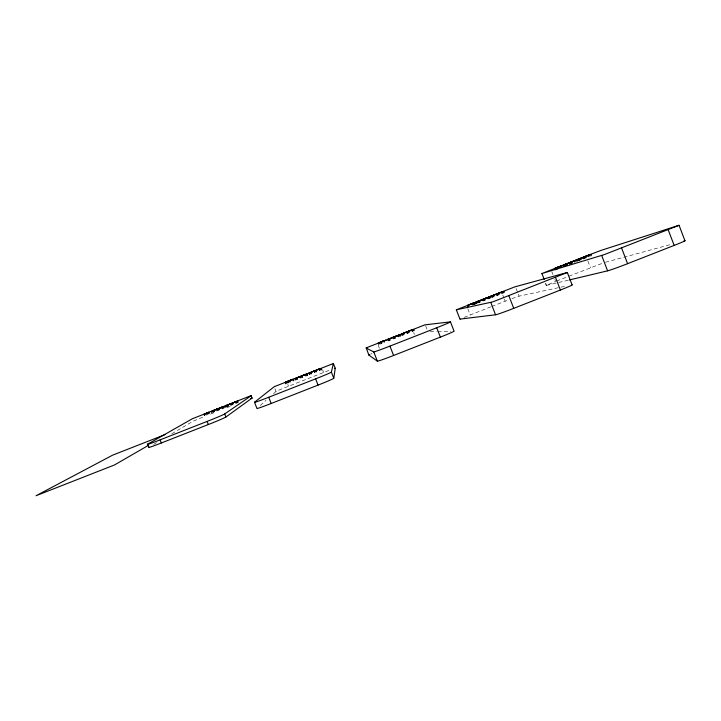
<?xml version="1.0" encoding="UTF-8"?>
<svg xmlns="http://www.w3.org/2000/svg" width="721" height="721" viewBox="0 0 721 721"><rect width="100%" height="100%" fill="white"/><g stroke="black" fill="none" stroke-linecap="round" stroke-linejoin="round"><path stroke-width="0.54" stroke-dasharray="3.6 2.7" d="M568.328 280.199L546.23 285.435L555.576 281.442L554.819 279.496M260.254 405.454L266.058 400.308M273.511 393.693L276.116 391.404L280.965 389.232L330.957 369.621M153.672 444.415L156.529 442.73M171.778 433.754L192.958 421.289L204.151 416.576M370.576 354.182L372.036 353.542M464.072 317.393L490.776 306.858M210.451 414.097L213.551 412.881M226.998 407.608L230.098 406.392M491.803 306.452L508.476 299.936M556.603 281.037L567.905 276.612M568.932 276.206L602.621 263.21M511.91 298.629L519.084 296.151L565.57 286.165M605.46 262.273L671.035 244.401M430.176 331.804L436.683 331.606M437.764 331.57L450.787 331.173M287.769 384.311L288.508 386.186M274.872 388.646L275.999 391.494M322.512 369.612L323.612 372.415M413.665 332.48L414.44 334.481M378.219 345.224L379.399 348.225M467.776 308.696L470.2 314.924M425.633 325.784L427.211 329.848M516.155 288.571L517.984 293.312M518.345 294.258L519.084 296.151M502.771 294.97L503.979 298.088M504.376 299.125L505.187 301.207M587.876 260.921L590.499 267.743M551.817 271.7L552.944 274.62M545.752 283.425L546.509 285.399M545.473 283.461L546.23 285.435"/><path stroke-width="1.08" d="M333.787 378.246L335.247 368.251L333.39 363.519L274.25 386.681L254.513 402.255L256.937 408.392A16.583 0.631 -21.6 0 0 271.177 403.49L318.06 385.104A16.52 0.631 -21.5 0 0 333.787 378.246L331.381 372.108L333.39 363.519M368.855 355.074L366.214 347.864L424.84 324.874L450.463 321.863L454.041 331.074A16.538 0.631 -21.2 0 1 440.369 337.122L393.594 355.471A16.493 0.631 -21.3 0 1 377.371 361.149L368.855 355.074L369.549 354.651M319.709 370.45L319.241 369.251L320.818 368.467L321.287 369.648M319.241 369.251L319.827 370.233M314.59 372.451L314.275 371.045L314.744 372.225M309.453 374.469L308.985 373.271L310.598 372.514M311.057 373.703L310.535 372.46L311.553 372.027M308.985 373.271L310.643 372.415L311.039 373.586M305.83 375.884L305.362 374.695L307.011 373.866L307.488 375.064M305.362 374.695L306.028 375.65M300.711 377.894L300.242 376.704L302.829 375.488M300.242 376.704L300.945 377.633M252.089 398.136L251.205 395.712L249.845 396.099L192.336 418.766L147.688 444.154L148.914 447.218A16.889 0.568 -21.8 0 0 161.369 442.964L208.351 424.534A16.727 0.568 -21.7 0 0 225.916 417.017L252.089 398.064L250.773 398.452M295.574 379.913L295.105 378.714L296.782 377.93M295.105 378.714L297.187 377.678M293.672 380.616L293.204 379.426L293.6 380.688M381.58 343.259L381.238 341.988L381.679 343.178M236.01 403.246L235.551 402.084L237.678 401.056L238.119 402.246M147.688 444.154A16.889 0.514 -21.8 0 0 160.125 439.846L207.107 421.415A16.736 0.514 -21.7 0 0 224.7 413.944L251.151 395.766M684.95 240.742L679.056 225.285L604.369 254.576L541.669 273.62L586.353 256.072L590.869 254.468L591.319 255.667M315.735 370.477L317.348 369.783M222.104 408.708L221.644 407.545L223.852 406.473L224.303 407.662M235.551 402.084L236.164 401.696L236.614 402.85M230.882 405.256L230.423 404.102L233.469 402.706M230.423 404.102L233.55 402.669M225.736 407.275L225.276 406.112L229.738 404.12M227.953 406.193L227.494 405.04L227.962 404.841M225.276 406.112L227.638 404.95L228.097 406.103M221.644 407.545L222.329 407.122L222.789 408.275M216.976 410.718L216.516 409.555L223.834 406.482M216.516 409.555L220.211 407.861M405.617 332.39L408.852 331.155M211.83 412.736L211.37 411.574L215.083 409.87M214.146 411.601L213.686 410.447L214.164 410.249M211.37 411.574L213.858 410.348L214.308 411.502M378.813 344.404L378.264 343.106L382.166 341.538M209.342 413.349L208.892 412.205L205.728 413.782L206.197 414.945M205.728 413.782L208.892 412.205M204.358 415.44L204.277 414.133M391.557 337.897L395.117 336.545M148.175 445.506L114.504 464.955L36.05 495.733L112.566 455.185L164.965 434.637M286.48 383.221L286.012 382.04L287.309 381.463M460.304 319.061L495.552 314.789A16.682 0.622 -21.1 0 0 513.722 308.345L560.388 290.04A16.817 0.613 -21 0 0 572.059 284.777L567.328 272.493L514.821 286.868L456.285 309.823L492.794 301.883L567.328 272.493M378.264 343.106L381.166 341.925M389.809 340.06L389.349 338.87L390.124 338.5M559.658 266.689L562.858 265.391L559.406 266.788M403.156 333.417L404.454 332.877L403.778 333.12M385.212 340.375L386.086 340.195L382.472 341.655M382.355 341.457L385.14 340.438M484.611 298.71L484.007 298.972L484.809 298.791L485.269 299.99M285.327 382.536L291.347 380.048M292.05 379.751L293.24 379.165L289.941 380.445M561.28 266.004L558.487 267.04M504.168 292.582L503.709 291.383L492.867 295.484L494.101 294.961M581.063 258.172L585.119 256.577M492.776 295.493L492.191 295.736L492.614 296.935M383.473 341.258L384.518 340.781L381.112 342.069M290.707 380.264L291.843 379.778L290.302 380.3M477.437 302.856L476.978 301.675L479.988 300.522M580.558 258.343L579.396 258.839L580.693 258.46L581.144 259.65M388.141 340.6L387.682 339.42L390.449 338.365M479.943 300.513L485.215 298.467M567.382 263.535L572.222 261.633M312.148 371.82L316.609 370.08M468.028 306.65L467.568 305.461L473.048 303.144L475.932 302.216L476.392 303.397M227.494 405.04L228.007 404.851M298.593 377.137L303.478 375.226M566.895 263.724L565.76 264.183L567.202 263.58M288.319 381.094L287.715 381.355L289.238 380.688M288.202 381.355L287.391 381.697L287.823 382.905M394.874 338.059L394.414 336.878L395.45 336.41M408.645 332.66L408.176 331.48L409.186 331.02M288.274 381.328L289.103 380.778M297.25 379.12L296.818 377.804L298.332 377.209M206.576 413.196L207.071 412.998L207.657 414.368M233.469 402.669L236.109 401.678M556.459 269.113L556.008 267.942L557.594 267.365M390.313 338.419L391.007 338.149M395 336.563L396.135 336.13M408.717 331.182L411.628 330.092M303 375.416L306.993 373.866M554.99 269.663L554.539 268.491L561.326 265.923M580.459 258.379L578.639 259.118L579.098 260.299M584.352 256.919L585.695 256.325M484.449 298.746L485.521 298.35M228.827 404.517L231.062 403.661L231.54 404.832M571.438 261.948L570.708 262.246L571.221 263.444M404.184 332.985L401.399 334.039L401.858 335.22M215.66 409.645C214.29 410.591 218.337 407.635 217.715 410.258M312.085 371.82L312.653 371.585M498.617 293.186L497.724 293.555L498.626 293.384L499.085 294.574M479.925 300.549L479.041 300.918L479.699 300.801L480.168 301.991M220.22 407.888L222.302 407.086M298.305 377.254L298.891 377.02M556.81 267.671L557.342 267.572M229.188 404.373L231.017 403.616M289.211 380.733L290.04 380.373M571.32 261.966L572.113 261.678M584.983 256.613L585.903 256.27M380.697 342.078L381.355 341.853M234.541 402.237L237.66 401.065M317.646 369.63L318.394 369.341M485.287 298.413L489.892 296.8L490.361 297.989M380.85 342.024L381.914 341.601M396.018 336.148L397.866 335.481M215.615 409.69L217.237 409.023M303.676 375.145L305.452 374.469M555.567 269.618L555.116 268.428L556.972 267.716M405.13 332.606L406.626 332.057M572.348 261.588L577.079 259.875L575.628 260.443M586.011 256.054L600.917 250.43L679.056 225.285M556.008 267.942L560.686 266.103L561.145 267.284M563.84 266.256L563.38 265.085L564.669 264.571L565.129 265.752M577.53 261.065L577.043 259.722L578.332 259.218L578.792 260.398M563.38 265.085L566.895 263.868L567.355 265.058M572.456 263.057L571.996 261.867L570.545 262.435L571.005 263.634M577.043 259.722L580.693 258.46M581.505 257.992L585.785 256.46L586.245 257.649M589.418 255.036L590.869 254.468M467.568 305.461L474.742 302.739L475.211 303.929M491.127 297.485L490.668 296.304L492.155 295.754M476.978 301.675L479.699 300.801M482.962 300.765L482.457 299.585L484.809 298.791M493.975 296.574L493.515 295.385L490.668 296.304M494.948 294.655L498.626 293.384M501.78 293.384L501.275 292.212L503.709 291.383M396.361 336.049L396.829 335.86M410.087 330.66L410.772 330.362M387.682 339.42L389.583 338.897L390.052 340.087M393.387 338.627L392.927 337.446L394.702 336.887L395.171 338.077M398.47 336.635L398.01 335.454L399.804 334.886L400.263 336.076M401.399 334.039L403.427 333.462L403.895 334.661M407.149 333.228L406.689 332.048L408.546 331.462L409.014 332.651M412.232 331.245L411.772 330.056L413.638 329.461L414.106 330.651M298.972 376.993L300.432 376.452M312.734 371.594L314.23 371.036M317.772 369.621L320.791 368.458M293.204 379.426L285.246 382.59L285.714 383.779M314.122 371.261L315.717 370.495L316.186 371.675M366.079 347.973L373.766 351.938A16.502 0.469 -21.3 0 0 389.935 346.107L436.719 327.758A16.538 0.469 -21.3 0 0 450.463 321.863M254.513 402.255A16.583 0.523 -21.6 0 0 268.717 397.253L315.609 378.858A16.52 0.523 -21.5 0 0 331.381 372.108M569.419 279.937L607.596 270.835A17.088 0.604 -20.8 0 0 627.594 263.679L674.162 245.41A17.313 0.595 -20.7 0 0 683.932 240.886M567.481 263.498L571.996 261.867M586.146 256.171L589.282 254.973L589.877 256.234M558.351 267.094L559.09 266.932M580.964 258.208L581.333 258.064M501.275 292.212L499.617 292.825M481.168 300.026L482.457 299.585M486.017 298.124L486.486 297.971M499.698 292.762L500.239 292.582M397.064 335.743L399.804 334.886M318.006 369.522L319.232 369.008M286.012 382.04L287.67 381.373L287.967 382.644M572.591 261.489L575.583 260.344L576.088 261.633M486.044 298.143L489.892 296.8M382.49 341.375L382.824 341.249M410.393 330.542L413.16 329.497M391.593 337.915L392.882 337.383M396.658 335.932L397.478 335.58M381.337 342.133L378.354 343.223L383.716 340.961L384.212 342.205M558.523 267.149L555.116 268.428M382.536 341.394L383.698 340.97M569.103 262.841L569.626 264.048M496.228 294.195L496.688 295.376M569.923 262.543L570.428 263.706M483.367 299.197L483.917 300.342M497.12 293.808L497.625 294.97M394.017 336.968L394.513 338.14M582.847 257.505L583.334 258.677M584.407 256.901L585.785 256.46M584.434 256.892L584.929 258.064M560.686 266.103L560.812 267.383M565.417 265.67L564.958 264.481L566.895 263.868M315.519 370.504L316.05 371.883M301.748 375.902L302.378 377.092M334.445 368.422L335.247 368.251M493.515 295.385L492.758 295.574L493.245 296.755M475.932 302.216L476.202 303.442M479.014 300.963L479.492 302.144M474.742 302.739L474.797 304.028M413.638 329.461L413.178 329.497L413.638 330.678M403.427 333.462L402.697 333.535L403.237 334.715M388.98 338.915L389.502 340.105M160.125 439.846L161.369 442.964M237.011 401.516L237.47 402.678M232.513 403.075L232.928 404.31M231.892 403.526L232.351 404.688M227.295 405.202L227.746 406.356M226.745 405.544L227.205 406.698M226.34 405.454L226.791 406.608M223.104 406.968L223.564 408.131M224.7 413.944L225.916 417.017M218.706 408.483L219.166 409.636M218.634 408.582L219.094 409.735M217.985 408.978L218.445 410.141M213.443 410.628L213.903 411.781M212.839 410.997L213.299 412.16M212.551 410.862L213.01 412.015M207.954 412.574L208.414 413.719M207.107 421.415L208.351 424.534M204.106 414.16L204.566 415.314M296.574 378.146L297.043 379.336M295.52 378.309L295.989 379.489M289.788 380.697L290.257 381.887M289.004 382.355L288.535 381.166A30.156 0.721 -21.5 0 0 290.239 380.463M268.717 397.253L271.177 403.49M320.692 368.683L321.16 369.873M315.609 378.858L318.06 385.104M310.454 372.703L310.922 373.893M309.273 372.919L309.742 374.1M306.813 374.127L307.281 375.317M301.702 376.128L302.171 377.317M412.187 330.029L412.655 331.218M407.789 331.57L408.248 332.751M407.086 332.03L407.554 333.219M403.12 333.472L403.589 334.661M401.967 334.039L402.426 335.229M399.425 334.886L399.885 336.067M398.343 335.454L398.812 336.653M393.242 337.455L393.711 338.654M388.123 339.465L388.583 340.654M389.935 346.107L393.594 355.471M379.724 342.547L380.264 343.836M373.766 351.938L377.371 361.149M472.886 303.406L473.346 304.595M471.876 303.604L472.327 304.776M467.749 305.425L468.208 306.605M456.357 309.841L460.034 319.313M436.719 327.758L440.369 337.122M508.891 295.862L513.722 308.345M502.672 291.663L503.132 292.843M502.258 291.951L502.717 293.15M497.778 293.6L498.238 294.781M497.166 293.952L497.625 295.141M491.956 295.799L492.515 297.142M488.955 297.043L489.406 298.224M490.794 302.505L495.552 314.789M488.45 297.367L488.91 298.557M487.585 297.584L488.045 298.773M484.034 298.99L484.494 300.17M483.349 299.368L483.818 300.558M478.447 301.126L478.906 302.306M478.275 301.171L478.726 302.351M478.248 301.369L478.708 302.559M474.148 302.883L474.607 304.073M473.291 303.316L473.751 304.505M473.048 303.144L473.508 304.316M587.976 255.495L588.435 256.685M584.334 257.027L584.794 258.226M583.659 257.154L584.109 258.334M579.54 258.821L579.999 260.011M579.233 259.028L579.693 260.227M574.267 260.876L574.727 262.056M565.814 264.201L566.273 265.391M565.444 264.436L565.904 265.625M556.603 267.842L557.063 269.023M556.107 267.96L556.648 269.14M554.791 268.5L555.251 269.69M555.576 277.549L560.388 290.04M541.94 273.556L544.229 279.478M621.61 248.06L627.594 263.679M601.693 255.477L607.596 270.835M668.205 229.792L674.162 245.41"/></g></svg>
